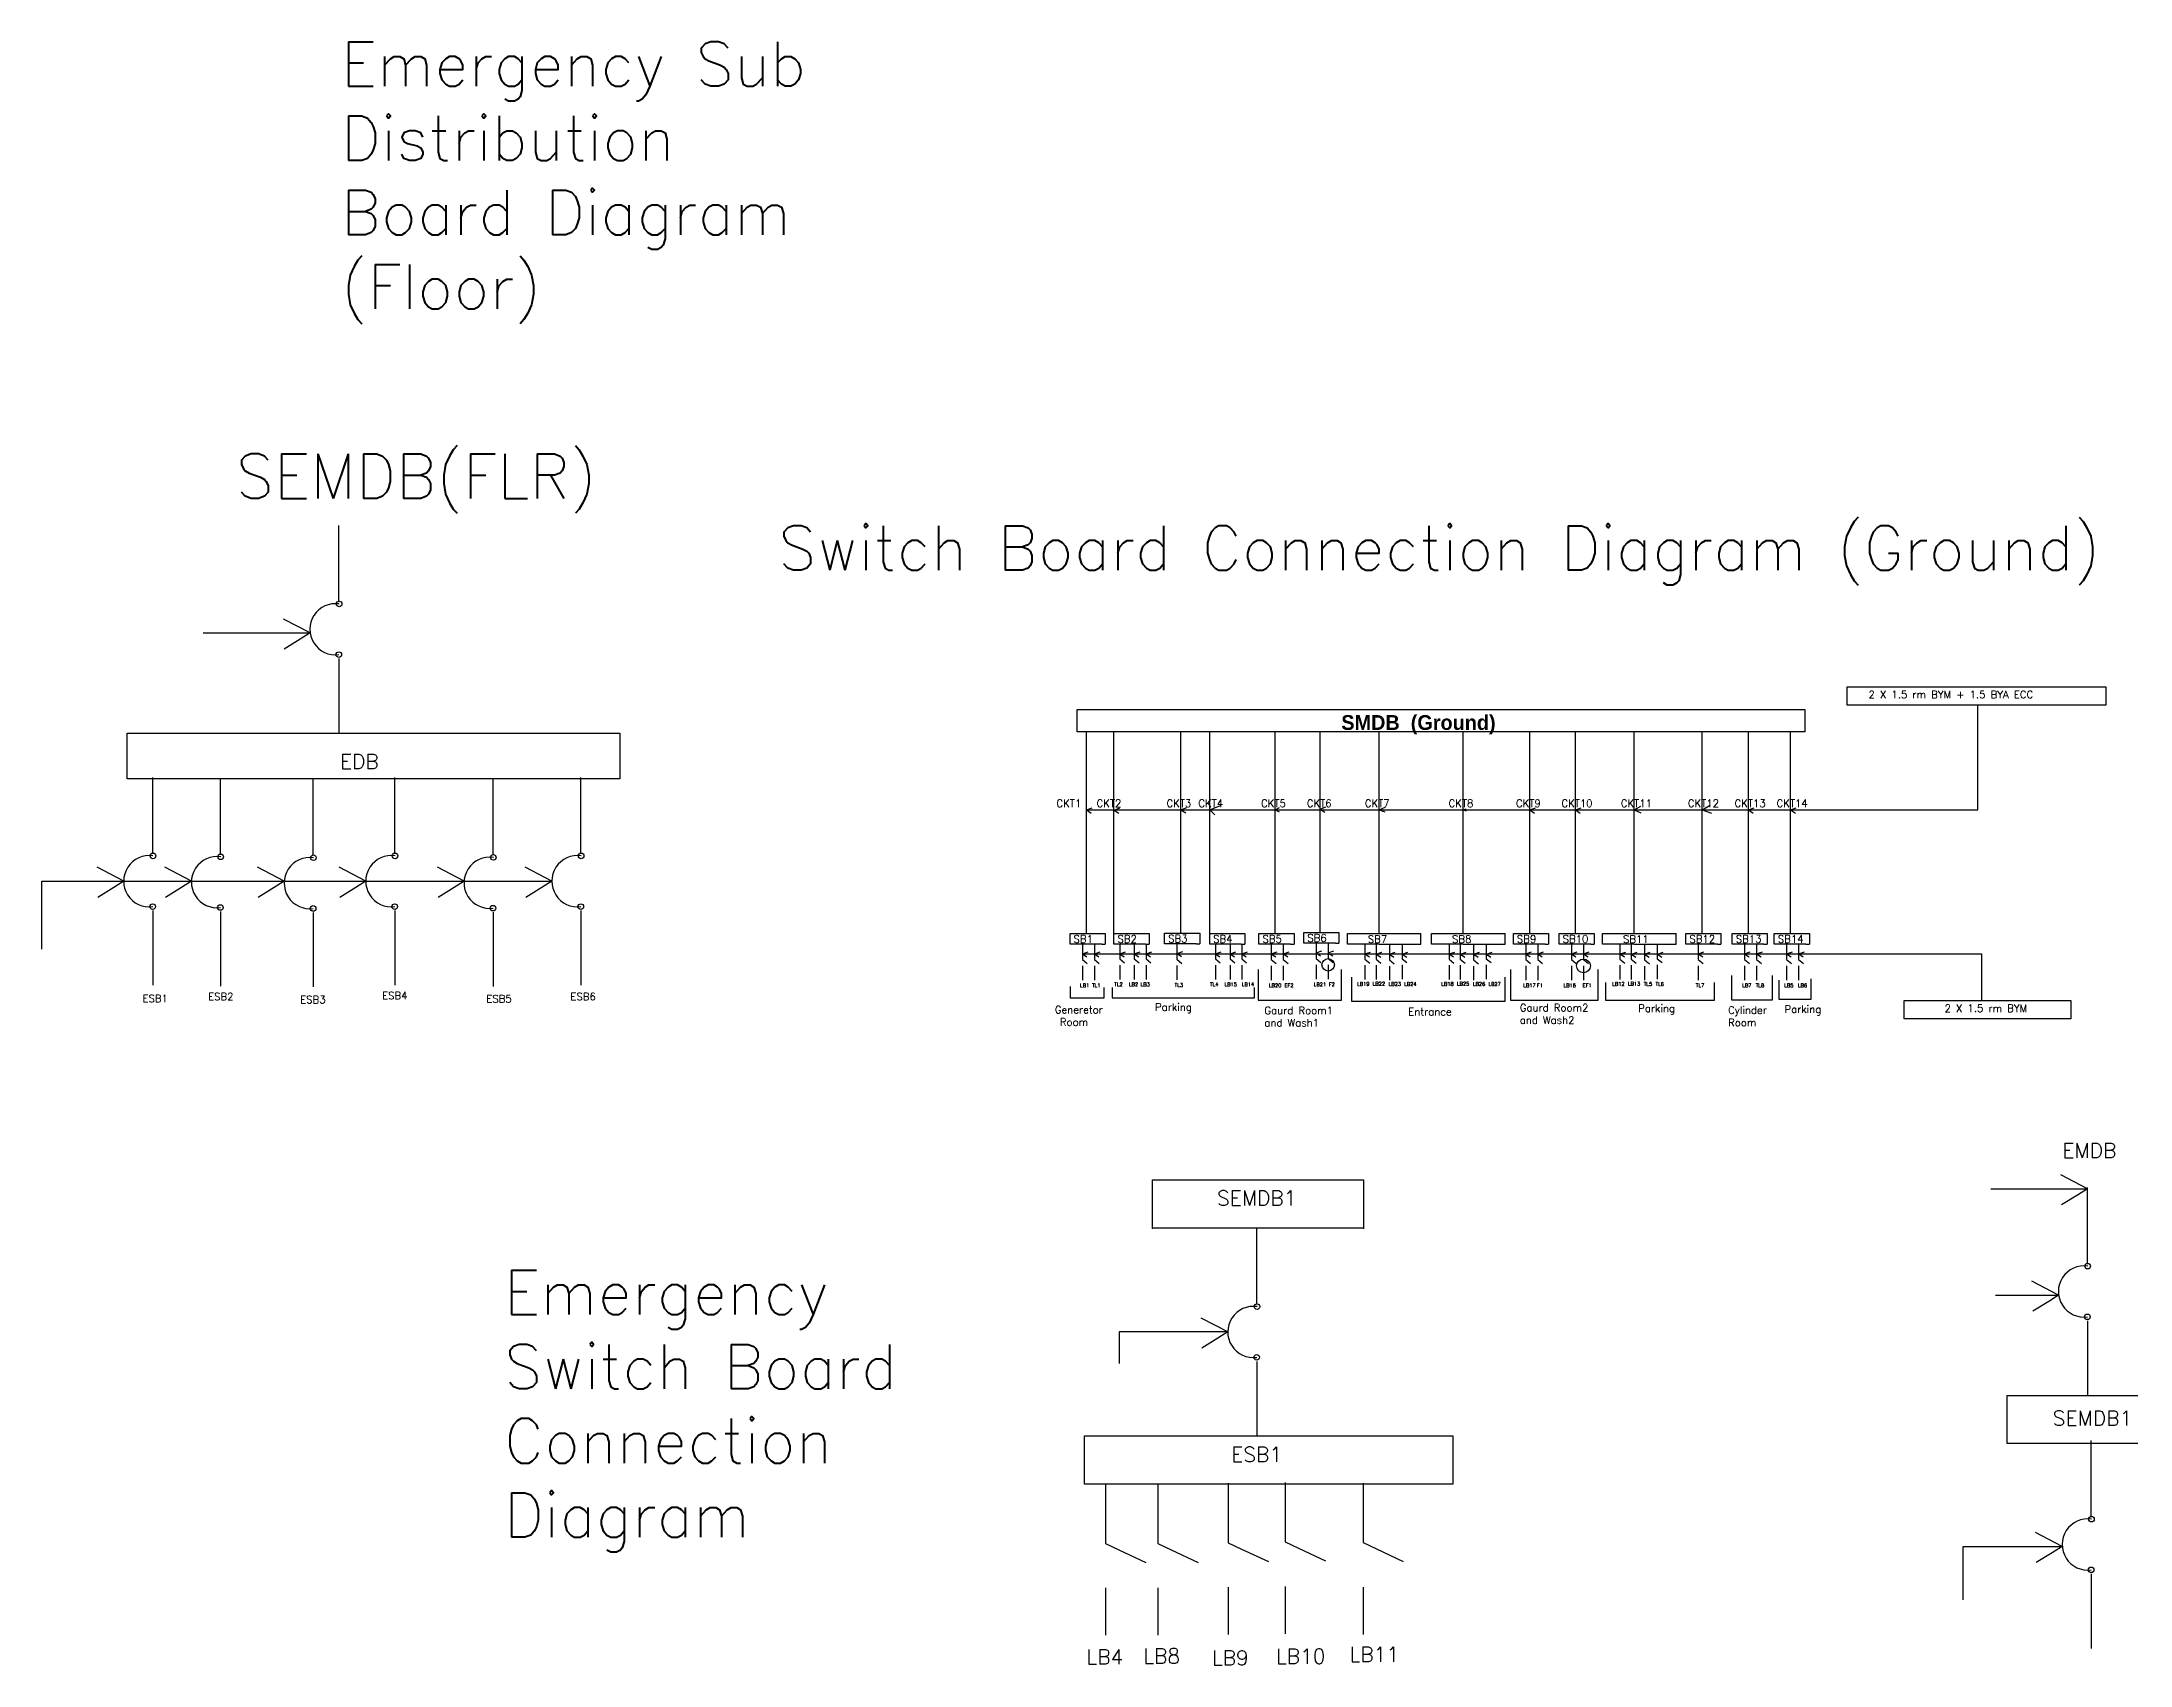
# Model space of a CAD drawing. Header units: inches. Extents: x -5358 to 9574, y -9596 to -60.
# Drawn here: x 2314 to 5692, y -2686 to -60 of the extents above; entities that cross this region are included whole.
import ezdxf

# ---------------------------------------------------------------- set-up
doc = ezdxf.new("R2010")
doc.units = ezdxf.units.IN
doc.header["$LTSCALE"] = 20
doc.header["$MEASUREMENT"] = 0
doc.layers.add('Sub Distribution Board', color=131, linetype='Continuous')
doc.layers.add('Switchboard', color=131, linetype='Continuous')
doc.styles.get("Standard").update_dxf_attribs({"font": 'simplex.shx', "height": 6})

# ---------------------------------------------------------------- blocks, each defined once
blk = doc.blocks.new('arc')
at = {"layer": 'Switchboard'}
for p, q in [((0, -122), (0, 0)), ((0, -215.5), (0, -336))]:
    blk.add_line(p, q, dxfattribs=at)
for centre in [(0.5, -127), (0, -209)]:
    blk.add_circle(centre, 4.5, dxfattribs=at)
blk.add_arc((-5.5, -168), 41.4, 81.6561, 277.6452, dxfattribs=at)
blk = doc.blocks.new('CB')
at = {"layer": 'Switchboard'}
for p, q in [((0, 0), (0, -48)), ((0, -48), (0, -96)), ((0, -96), (21.7, -106.3)), ((21.7, -106.3), (65.1, -126.7)), ((0, -168), (0, -172.5)), ((0, -172.5), (0, -244.5))]:
    blk.add_line(p, q, dxfattribs=at)
blk = doc.blocks.new('TICK')
at = {"layer": 'Switchboard'}
for p, q in [((0, 0), (-43.1, 22.5)), ((-16.1, -10), (-41.9, -26.1))]:
    blk.add_line(p, q, dxfattribs=at)
blk = doc.blocks.new('TICK2')
at = {"layer": 'Switchboard'}
blk.add_line((0, 0), (-16.1, -10), dxfattribs=at)
blk.add_blockref('TICK', (0, 0), dxfattribs=at)

msp = doc.modelspace()

# ---------------------------------------------------------------- linework, layer by layer
at = {"layer": 'Switchboard'}
for p, q in [((2575.4, -1016.5), (2748.5, -1016.5)), ((5446, -1302.3), (5446, -1133)), ((4004, -1279.9), (4004, -1176.5)), ((4048.6, -1185.2), (4048.6, -1176.5)), ((4157, -1279.4), (4157, -1176.5)), ((4203.4, -1185.2), (4203.4, -1176.5)), ((4309.5, -1279.9), (4309.5, -1176.5)), ((4382, -1278.3), (4382, -1176.5)), ((4477.3, -1318.1), (4477.3, -1176.5)), ((4613.5, -1318.1), (4613.5, -1176.5)), ((4721, -1279.9), (4721, -1176.5)), ((4795, -1279.9), (4795, -1176.5)), ((4890, -1318.1), (4890, -1176.5)), ((5000, -1279.9), (5000, -1176.5)), ((5075, -1279.9), (5075, -1176.5)), ((5143, -1279.9), (5143, -1176.5)), ((4048.6, -1279.9), (4048.6, -1185.2)), ((4203.4, -1279.9), (4203.4, -1185.2)), ((4004, -1318.1), (4004, -1279.9)), ((4048.6, -1318.1), (4048.6, -1279.9)), ((4157, -1317.7), (4157, -1279.4)), ((4203.4, -1318.1), (4203.4, -1279.9)), ((4309.5, -1318.1), (4309.5, -1279.9)), ((4382, -1316.6), (4382, -1278.3)), ((4721, -1318.1), (4721, -1279.9)), ((4795, -1318.1), (4795, -1279.9)), ((5000, -1318.1), (5000, -1279.9)), ((5075, -1318.1), (5075, -1279.9)), ((5143, -1318.1), (5143, -1279.9)), ((4004, -1302.7), (4013.2, -1299.2)), ((4004, -1302.3), (4757.2, -1302.3)), ((4004, -1302.7), (4011.7, -1307.9)), ((4048.9, -1302.9), (4058.1, -1299.3)), ((4048.9, -1302.9), (4056.7, -1308.1)), ((4157, -1302.3), (4166.2, -1298.7)), ((4157, -1302.3), (4164.7, -1307.4)), ((4203.4, -1302.3), (4221, -1295.5)), ((4203.4, -1302.3), (4211.8, -1310.7)), ((4309.5, -1302.3), (4316.5, -1299)), ((4309.5, -1302.3), (4316, -1305.5)), ((4382, -1301.2), (4391.2, -1297.6)), ((4382, -1301.2), (4389.7, -1306.4)), ((4382, -1361.4), (4382, -1316.6)), ((4477.3, -1302.3), (4487, -1298)), ((4477.3, -1302.3), (4486.5, -1305.5)), ((4613.5, -1302.3), (4618.5, -1301)), ((4613.5, -1302.3), (4618.5, -1304)), ((4721, -1302.7), (4730.2, -1299.2)), ((4721, -1302.7), (4728.7, -1307.9)), ((4757.2, -1302.3), (5201.5, -1302.3)), ((4795, -1302.7), (4804.2, -1299.2)), ((4795, -1302.7), (4802.7, -1307.9)), ((4890, -1302.3), (4901, -1296.5)), ((4890, -1302.3), (4901, -1307.5)), ((5000, -1302.3), (5013, -1295)), ((5000, -1302.3), (5015, -1308)), ((5075, -1302.7), (5084.2, -1299.2)), ((5075, -1302.7), (5082.7, -1307.9)), ((5143, -1302.7), (5152.2, -1299.2)), ((5143, -1302.7), (5150.7, -1307.9)), ((5201.5, -1302.3), (5446, -1302.3)), ((4004, -1362.9), (4004, -1318.1)), ((4048.6, -1362.9), (4048.6, -1318.1)), ((4157, -1362.4), (4157, -1317.7)), ((4203.4, -1362.9), (4203.4, -1318.1)), ((4309.5, -1362.9), (4309.5, -1318.1)), ((4477.3, -1362.9), (4477.3, -1318.1)), ((4613.5, -1362.9), (4613.5, -1318.1)), ((4721, -1362.9), (4721, -1318.1)), ((4795, -1362.9), (4795, -1318.1)), ((4890, -1362.9), (4890, -1318.1)), ((5000, -1362.9), (5000, -1318.1)), ((5075, -1362.9), (5075, -1318.1)), ((5143, -1362.9), (5143, -1318.1)), ((4004, -1401.5), (4004, -1362.9)), ((4048.6, -1401.5), (4048.6, -1362.9)), ((4157, -1401), (4157, -1362.4)), ((4203.4, -1401.5), (4203.4, -1362.9)), ((4309.5, -1401.5), (4309.5, -1362.9)), ((4382, -1400), (4382, -1361.4)), ((4477.3, -1401.5), (4477.3, -1362.9)), ((4613.5, -1401.5), (4613.5, -1362.9)), ((4721, -1401.5), (4721, -1362.9)), ((4795, -1401.5), (4795, -1362.9)), ((4890, -1401.5), (4890, -1362.9)), ((5000, -1401.5), (5000, -1362.9)), ((5075, -1401.5), (5075, -1362.9)), ((5143, -1401.5), (5143, -1362.9)), ((2314.4, -1429.5), (2314.4, -1418)), ((2314.4, -1418), (3139.4, -1418)), ((4004, -1502.4), (4004, -1401.5)), ((4048.6, -1502.4), (4048.6, -1401.5)), ((4048.6, -1410.4), (4048.6, -1410.4)), ((4157, -1502), (4157, -1401)), ((4203.4, -1502.4), (4203.4, -1401.5)), ((4309.5, -1502.4), (4309.5, -1401.5)), ((4382, -1500.9), (4382, -1400)), ((4477.3, -1502.4), (4477.3, -1401.5)), ((4613.5, -1502.4), (4613.5, -1401.5)), ((4721, -1502.4), (4721, -1401.5)), ((4795, -1502.4), (4795, -1401.5)), ((4890, -1502.4), (4890, -1401.5)), ((5000, -1502.4), (5000, -1401.5)), ((5075, -1502.4), (5075, -1401.5)), ((5143, -1502.4), (5143, -1401.5)), ((2314.4, -1528), (2314.4, -1429.5)), ((4028.8, -1502.4), (4034.3, -1502.4)), ((4028.8, -1519.9), (4034.3, -1519.9)), ((4034.3, -1502.4), (4034.3, -1519.9)), ((4058, -1519.2), (4058, -1543.5)), ((4081.5, -1519.2), (4081.5, -1543.5)), ((4099.8, -1502.4), (4105.3, -1502.4)), ((4099.8, -1519.9), (4105.3, -1519.9)), ((4100.5, -1519.2), (4100.5, -1543.5)), ((4105.3, -1502.4), (4105.3, -1519.9)), ((4150.5, -1520), (4150.5, -1544.3)), ((4181.8, -1502), (4187.3, -1502)), ((4181.8, -1519.5), (4187.3, -1519.5)), ((4187.3, -1502), (4187.3, -1519.5)), ((4212.7, -1519.2), (4212.7, -1543.5)), ((4236.3, -1519.2), (4236.3, -1543.5)), ((4254.6, -1502.4), (4260.1, -1502.4)), ((4254.6, -1519.9), (4260.1, -1519.9)), ((4255.3, -1519.2), (4255.3, -1543.5)), ((4260.1, -1502.4), (4260.1, -1519.9)), ((4334.3, -1502.4), (4339.8, -1502.4)), ((4334.3, -1519.9), (4339.8, -1519.9)), ((4339.8, -1502.4), (4339.8, -1519.9)), ((4375.5, -1519), (4375.5, -1543.2)), ((4395, -1519), (4395, -1543.2)), ((4406.8, -1500.9), (4412.3, -1500.9)), ((4406.8, -1518.4), (4412.3, -1518.4)), ((4412.3, -1500.9), (4412.3, -1518.4)), ((4454.4, -1519.6), (4454.4, -1543.8)), ((4472.5, -1519.6), (4472.5, -1543.8)), ((4477.3, -1502.4), (4502.4, -1502.4)), ((4477.3, -1519.9), (4502.4, -1519.9)), ((4502.4, -1502.4), (4545.2, -1502.4)), ((4502.4, -1519.9), (4545.2, -1519.9)), ((4514.5, -1519), (4514.5, -1543.3)), ((4545.2, -1519.9), (4545.2, -1502.4)), ((4590.5, -1519.6), (4590.5, -1543.8)), ((4608.7, -1519.6), (4608.7, -1543.8)), ((4613.5, -1502.4), (4638.5, -1502.4)), ((4613.5, -1519.9), (4638.5, -1519.9)), ((4638.5, -1502.4), (4681.4, -1502.4)), ((4638.5, -1519.9), (4681.4, -1519.9)), ((4650.6, -1519), (4650.6, -1543.3)), ((4681.4, -1519.9), (4681.4, -1502.4)), ((4745.8, -1502.4), (4751.3, -1502.4)), ((4745.8, -1519.9), (4751.3, -1519.9)), ((4751.3, -1502.4), (4751.3, -1519.9)), ((4819.8, -1502.4), (4825.3, -1502.4)), ((4819.8, -1519.9), (4825.3, -1519.9)), ((4825.3, -1502.4), (4825.3, -1519.9)), ((4867, -1519.6), (4867, -1543.8)), ((4885.2, -1519.6), (4885.2, -1543.8)), ((4890, -1502.4), (4915, -1502.4)), ((4890, -1519.9), (4915, -1519.9)), ((4915, -1502.4), (4957.9, -1502.4)), ((4915, -1519.9), (4957.9, -1519.9)), ((4927.1, -1519), (4927.1, -1543.3)), ((4957.9, -1519.9), (4957.9, -1502.4)), ((5024.8, -1502.4), (5030.3, -1502.4)), ((5024.8, -1519.9), (5030.3, -1519.9)), ((5030.3, -1502.4), (5030.3, -1519.9)), ((5099.8, -1502.4), (5105.3, -1502.4)), ((5099.8, -1519.9), (5105.3, -1519.9)), ((5105.3, -1502.4), (5105.3, -1519.9)), ((5167.8, -1502.4), (5173.3, -1502.4)), ((5167.8, -1519.9), (5173.3, -1519.9)), ((5173.3, -1502.4), (5173.3, -1519.9)), ((3997.5, -1520.5), (3997.5, -1544.8)), ((3997.5, -1535.3), (4006.7, -1532.2)), ((3997.5, -1535.3), (4004.8, -1540.2)), ((3997.5, -1535.3), (4788.6, -1535.3)), ((3997.5, -1544.8), (4005.4, -1551.2)), ((4017, -1520.5), (4017, -1544.8)), ((4017, -1535.3), (4026.2, -1532.2)), ((4017, -1535.3), (4024.3, -1540.2)), ((4017, -1544.8), (4024.9, -1551.2)), ((4058, -1535.3), (4067.2, -1532.3)), ((4058, -1535.3), (4065.3, -1540.3)), ((4058, -1543.5), (4065.8, -1550)), ((4058, -1553.6), (4058, -1576.7)), ((4081.5, -1535.3), (4090.8, -1532.3)), ((4081.5, -1535.3), (4088.8, -1540.3)), ((4081.5, -1543.5), (4089.4, -1550)), ((4081.5, -1553.6), (4081.5, -1576.7)), ((4100.5, -1535.3), (4109.8, -1532.3)), ((4100.5, -1535.3), (4107.8, -1540.3)), ((4100.5, -1543.5), (4108.4, -1550)), ((4100.5, -1553.6), (4100.5, -1576.7)), ((4150.5, -1544.3), (4158.4, -1550.8)), ((4150.6, -1534.9), (4159.8, -1531.8)), ((4150.6, -1534.9), (4157.8, -1539.8)), ((4212.7, -1543.5), (4220.6, -1550)), ((4212.7, -1553.6), (4212.7, -1576.7)), ((4212.8, -1535.3), (4222, -1532.3)), ((4212.8, -1535.3), (4220, -1540.3)), ((4236.3, -1535.3), (4245.5, -1532.3)), ((4236.3, -1535.3), (4243.6, -1540.3)), ((4236.3, -1543.5), (4244.1, -1550)), ((4236.3, -1553.6), (4236.3, -1576.7)), ((4255.3, -1535.3), (4264.5, -1532.3)), ((4255.3, -1535.3), (4262.6, -1540.3)), ((4255.3, -1543.5), (4263.1, -1550)), ((4255.3, -1553.6), (4255.3, -1576.7)), ((4303, -1520.5), (4303, -1544.8)), ((4303, -1544.8), (4310.9, -1551.2)), ((4303.1, -1535.3), (4312.3, -1532.2)), ((4303.1, -1535.3), (4310.3, -1540.2)), ((4322.5, -1520.5), (4322.5, -1544.8)), ((4322.5, -1544.8), (4330.4, -1551.2)), ((4322.6, -1535.3), (4331.8, -1532.2)), ((4322.6, -1535.3), (4329.9, -1540.2)), ((4375.5, -1543.2), (4383.4, -1549.7)), ((4375.5, -1553.3), (4375.5, -1576.5)), ((4375.6, -1533.8), (4384.8, -1530.7)), ((4375.6, -1533.8), (4382.8, -1538.7)), ((4395, -1543.2), (4402.9, -1549.7)), ((4395, -1553.3), (4395, -1576.5)), ((4395.1, -1533.8), (4404.3, -1530.7)), ((4395.1, -1533.8), (4402.4, -1538.7)), ((4454.4, -1535.6), (4463.6, -1532.5)), ((4454.4, -1535.6), (4461.7, -1540.5)), ((4454.4, -1543.8), (4462.2, -1550.3)), ((4472.5, -1543.8), (4480.4, -1550.3)), ((4472.8, -1535.9), (4482, -1532.8)), ((4472.8, -1535.9), (4480.1, -1540.8)), ((4494.1, -1520.7), (4494.1, -1545)), ((4494.1, -1545), (4501.9, -1551.4)), ((4494.2, -1535.9), (4503.5, -1532.8)), ((4494.2, -1535.9), (4501.5, -1540.8)), ((4514.5, -1543.3), (4522.3, -1549.7)), ((4514.5, -1553.4), (4514.5, -1576.5)), ((4514.9, -1535.9), (4524.1, -1532.8)), ((4514.9, -1535.9), (4522.1, -1540.8)), ((4590.5, -1543.8), (4598.4, -1550.3)), ((4590.6, -1535.6), (4599.8, -1532.5)), ((4590.6, -1535.6), (4597.8, -1540.5)), ((4608.7, -1543.8), (4616.5, -1550.3)), ((4609, -1535.9), (4618.2, -1532.8)), ((4609, -1535.9), (4616.3, -1540.8)), ((4630.2, -1520.7), (4630.2, -1545)), ((4630.2, -1545), (4638.1, -1551.4)), ((4630.4, -1535.9), (4639.6, -1532.8)), ((4630.4, -1535.9), (4637.7, -1540.8)), ((4650.6, -1543.3), (4658.5, -1549.7)), ((4650.6, -1553.4), (4650.6, -1576.5)), ((4651, -1535.9), (4660.2, -1532.8)), ((4651, -1535.9), (4658.3, -1540.8)), ((4714.5, -1520.5), (4714.5, -1544.8)), ((4714.5, -1544.8), (4722.4, -1551.2)), ((4714.6, -1535.3), (4723.8, -1532.2)), ((4714.6, -1535.3), (4721.8, -1540.2)), ((4734, -1520.5), (4734, -1544.8)), ((4734, -1544.8), (4741.9, -1551.2)), ((4734.1, -1535.3), (4743.3, -1532.2)), ((4734.1, -1535.3), (4741.4, -1540.2)), ((4788.5, -1520.5), (4788.5, -1544.8)), ((4788.5, -1544.8), (4796.4, -1551.2)), ((4788.6, -1535.3), (4797.8, -1532.2)), ((4788.6, -1535.3), (4795.8, -1540.2)), ((4788.6, -1535.3), (5232.9, -1535.3)), ((4808, -1520.5), (4808, -1544.8)), ((4808, -1544.8), (4815.9, -1551.2)), ((4808.1, -1535.3), (4817.3, -1532.2)), ((4808.1, -1535.3), (4815.4, -1540.2)), ((4867, -1543.8), (4874.9, -1550.3)), ((4867.1, -1535.6), (4876.3, -1532.5)), ((4867.1, -1535.6), (4874.3, -1540.5)), ((4885.2, -1543.8), (4893, -1550.3)), ((4885.5, -1535.9), (4894.7, -1532.8)), ((4885.5, -1535.9), (4892.8, -1540.8)), ((4906.7, -1520.7), (4906.7, -1545)), ((4906.7, -1545), (4914.6, -1551.4)), ((4906.9, -1535.9), (4916.1, -1532.8)), ((4906.9, -1535.9), (4914.2, -1540.8)), ((4927.1, -1543.3), (4935, -1549.7)), ((4927.1, -1553.4), (4927.1, -1576.5)), ((4927.5, -1535.9), (4936.7, -1532.8)), ((4927.5, -1535.9), (4934.8, -1540.8)), ((4993.5, -1520.5), (4993.5, -1544.8)), ((4993.5, -1544.8), (5001.4, -1551.2)), ((4993.6, -1535.3), (5002.8, -1532.2)), ((4993.6, -1535.3), (5000.8, -1540.2)), ((5068.5, -1520.5), (5068.5, -1544.8)), ((5068.5, -1544.8), (5076.4, -1551.2)), ((5068.6, -1535.3), (5077.8, -1532.2)), ((5068.6, -1535.3), (5075.8, -1540.2)), ((5088, -1520.5), (5088, -1544.8)), ((5088, -1544.8), (5095.9, -1551.2)), ((5088.1, -1535.3), (5097.3, -1532.2)), ((5088.1, -1535.3), (5095.4, -1540.2)), ((5136.5, -1520.5), (5136.5, -1544.8)), ((5136.5, -1544.8), (5144.4, -1551.2)), ((5136.6, -1535.3), (5145.8, -1532.2)), ((5136.6, -1535.3), (5143.8, -1540.2)), ((5156, -1520.5), (5156, -1544.8)), ((5156, -1544.8), (5163.9, -1551.2)), ((5156.1, -1535.3), (5165.3, -1532.2)), ((5156.1, -1535.3), (5163.4, -1540.2)), ((5232.9, -1535.3), (5452, -1535.3)), ((5452, -1535.3), (5452, -1611)), ((3997.5, -1554.9), (3997.5, -1578)), ((4017, -1554.9), (4017, -1578)), ((4150.5, -1554.4), (4150.5, -1577.5)), ((4282, -1560.5), (4282, -1610.5)), ((4303, -1554.9), (4303, -1578)), ((4322.5, -1554.9), (4322.5, -1578)), ((4416.5, -1610.5), (4416.5, -1560.5)), ((4433, -1573), (4433, -1612)), ((4454.4, -1553.9), (4454.4, -1577.1)), ((4472.5, -1553.9), (4472.5, -1577.1)), ((4494.1, -1555.1), (4494.1, -1578.2)), ((4590.5, -1553.9), (4590.5, -1577.1)), ((4608.7, -1553.9), (4608.7, -1577.1)), ((4630.2, -1555.1), (4630.2, -1578.2)), ((4681.5, -1612), (4681.5, -1573)), ((4690, -1560.5), (4690, -1610.5)), ((4714.5, -1554.9), (4714.5, -1578)), ((4734, -1554.9), (4734, -1578)), ((4788.5, -1554.9), (4788.5, -1578)), ((4808, -1554.9), (4808, -1578)), ((4832, -1610.5), (4832, -1560.5)), ((4843.5, -1582), (4843.5, -1610.5)), ((4867, -1553.9), (4867, -1577.1)), ((4885.2, -1553.9), (4885.2, -1577.1)), ((4906.7, -1555.1), (4906.7, -1578.2)), ((4993.5, -1554.9), (4993.5, -1578)), ((5020, -1610.5), (5020, -1582)), ((5047.5, -1570.5), (5047.5, -1610)), ((5068.5, -1554.9), (5068.5, -1578)), ((5088, -1554.9), (5088, -1578)), ((5113.5, -1610), (5113.5, -1570.5)), ((5124, -1578), (5124, -1609)), ((5136.5, -1554.9), (5136.5, -1578)), ((5156, -1554.9), (5156, -1578)), ((5176.5, -1609), (5176.5, -1576)), ((5176.5, -1576), (5176.5, -1576)), ((3978, -1588), (3978, -1606.5)), ((3978, -1606.5), (4032.5, -1606.5)), ((4032.5, -1606.5), (4032.5, -1590)), ((4045.5, -1590), (4045.5, -1606.5)), ((4045.5, -1606.5), (4276, -1606.5)), ((4276, -1606.5), (4276, -1590)), ((4276, -1606.5), (4276, -1606.5)), ((4282, -1610.5), (4416.5, -1610.5)), ((4433, -1612), (4681.5, -1612)), ((4690, -1610.5), (4832, -1610.5)), ((4843.5, -1610.5), (5020, -1610.5)), ((5047.5, -1610), (5113.5, -1610)), ((5124, -1609), (5176.5, -1609)), ((5467, -1915.5), (5623, -1915.5)), ((5474.5, -2087.5), (5576.5, -2087.5)), ((4232.6, -2147), (4057, -2147)), ((4057, -2147), (4057, -2198)), ((5422, -2580), (5422, -2494)), ((5422, -2494), (5582.3, -2494))]:
    msp.add_line(p, q, dxfattribs=at)
for points in [[(5234.5, -1103.5), (5653, -1103.5), (5653, -1133), (5234.5, -1133)], [(3989, -1140.5), (5166, -1140.5), (5166, -1176.5), (3989, -1176.5)], [(2452.4, -1178.5), (3249.4, -1178.5), (3249.4, -1252.5), (2452.4, -1252.5)], [(5326.5, -1611), (5596, -1611), (5596, -1640.5), (5326.5, -1640.5)], [(4111, -1901), (4452, -1901), (4452, -1979), (4111, -1979)], [(5493.5, -2250), (5776, -2250), (5776, -2327.5), (5493.5, -2327.5)], [(4001, -2315), (4596.5, -2315), (4596.5, -2393), (4001, -2393)]]:
    msp.add_lwpolyline(points, close=True, dxfattribs=at)
for points in [[(4028.8, -1519.9), (3977.6, -1519.9), (3977.6, -1502.4), (4028.8, -1502.4)], [(4099.8, -1519.9), (4048.6, -1519.9), (4048.6, -1502.4), (4099.8, -1502.4)], [(4181.8, -1519.5), (4130.6, -1519.5), (4130.6, -1502), (4181.8, -1502)], [(4254.6, -1519.9), (4203.4, -1519.9), (4203.4, -1502.4), (4254.6, -1502.4)], [(4334.3, -1519.9), (4283.1, -1519.9), (4283.1, -1502.4), (4334.3, -1502.4)], [(4406.8, -1518.4), (4355.6, -1518.4), (4355.6, -1500.9), (4406.8, -1500.9)], [(4477.3, -1519.9), (4426.2, -1519.9), (4426.2, -1502.4), (4477.3, -1502.4)], [(4613.5, -1519.9), (4562.3, -1519.9), (4562.3, -1502.4), (4613.5, -1502.4)], [(4745.8, -1519.9), (4694.6, -1519.9), (4694.6, -1502.4), (4745.8, -1502.4)], [(4819.8, -1519.9), (4768.6, -1519.9), (4768.6, -1502.4), (4819.8, -1502.4)], [(4890, -1519.9), (4838.8, -1519.9), (4838.8, -1502.4), (4890, -1502.4)], [(5024.8, -1519.9), (4973.6, -1519.9), (4973.6, -1502.4), (5024.8, -1502.4)], [(5099.8, -1519.9), (5048.6, -1519.9), (5048.6, -1502.4), (5099.8, -1502.4)], [(5167.8, -1519.9), (5116.6, -1519.9), (5116.6, -1502.4), (5167.8, -1502.4)]]:
    msp.add_lwpolyline(points, dxfattribs=at)
for centre, radius in [((4395, -1553.3), 10.1), ((4808, -1554.9), 11.1)]:
    msp.add_circle(centre, radius, dxfattribs=at)
for p in [(4111, -1979), (4111, -1979), (4452, -1979), (4452, -1979)]:
    msp.add_point(p, dxfattribs=at)

# ---------------------------------------------------------------- block references
for name, p in [('arc', (2794.9, -842.5)), ('TICK2', (2748.5, -1016.5)), ('arc', (2493.8, -1250)), ('arc', (2603.3, -1251.5)), ('arc', (2753.3, -1253)), ('arc', (2885.3, -1250)), ('arc', (3044.3, -1252.5)), ('arc', (3186.3, -1250)), ('TICK2', (2446.9, -1418)), ('TICK2', (2556.4, -1418)), ('TICK2', (2706.5, -1418)), ('TICK2', (2838.4, -1418)), ('TICK2', (2997.5, -1418)), ('TICK2', (3139.4, -1418)), ('arc', (5623, -1913.5)), ('TICK2', (5623, -1915.5)), ('arc', (4279.5, -1979)), ('TICK2', (5576.5, -2087.5)), ('TICK2', (4232.6, -2147)), ('arc', (5629.1, -2322.7)), ('CB', (4035, -2393)), ('CB', (4119.5, -2393)), ('CB', (4233.4, -2391.8)), ('CB', (4325.6, -2390.6)), ('CB', (4451.5, -2391.7)), ('TICK2', (5582.3, -2494))]:
    msp.add_blockref(name, p, dxfattribs=at)

# ---------------------------------------------------------------- texts
at = {"layer": 'Sub Distribution Board', "insert": (4416.3, -1109.3), "char_height": 24, "width": 1245.666, "attachment_point": 1}
msp.add_mtext('{\\fSitka Display Semibold|b0|i0|c0|p2;\\PSMDB  (Ground)}', dxfattribs=at)
at = {"layer": 'Switchboard', "attachment_point": 1}
for s, insert, char_height, width in [('Emergency Sub Distribution Board Diagram (Floor)', (2798, -60.3), 72, 891.911), ('SEMDB(FLR)', (2628.2, -726.9), 72, 70.235), ('\\pt1800;Switch Board Connection Diagram (Ground)', (3505.5, -843), 72, 2800.785), ('2 X 1.5 rm BYM + 1.5 BYA ECC', (5269, -1110), 12, 345.019), ('EDB', (2796.6, -1212.4), 24, 44.121), ('CKT1', (3955.5, -1286), 12, 58.235), ('CKT2', (4020.5, -1286), 12, 58.235), ('CKT3', (4133.5, -1286), 12, 58.235), ('CKT4', (4185, -1286), 12, 58.235), ('CKT5', (4286.5, -1286), 12, 58.235), ('CKT6', (4360.5, -1286), 12, 58.235), ('CKT7', (4454.3, -1286), 12, 58.235), ('CKT8', (4589.8, -1286), 12, 58.235), ('CKT9', (4698.8, -1286), 12, 58.235), ('CKT10', (4772.3, -1286), 12, 58.235), ('CKT11', (4868.3, -1286), 12, 58.235), ('CKT12', (4976.8, -1286), 12, 58.235), ('CKT13', (5052.3, -1286), 12, 58.235), ('CKT14', (5120.3, -1286), 12, 58.235), ('SB1', (3983.2, -1505.4), 12, 44.121), ('SB2', (4054.3, -1505.4), 12, 44.121), ('SB3', (4136.3, -1504.9), 12, 44.121), ('SB4', (4209, -1505.4), 12, 44.121), ('SB5', (4288.8, -1505.4), 12, 44.121), ('SB6', (4361.3, -1503.8), 12, 44.121), ('SB7', (4459.2, -1505.7), 12, 44.121), ('SB8', (4595.4, -1505.7), 12, 44.121), ('SB9', (4700.3, -1505.4), 12, 44.121), ('SB10', (4774.3, -1505.4), 12, 44.121), ('SB11', (4871.9, -1505.7), 12, 44.121), ('SB12', (4979.3, -1505.4), 12, 44.121), ('SB13', (5054.3, -1505.4), 12, 44.121), ('SB14', (5122.3, -1505.4), 12, 44.121), ('LB1', (3993.7, -1583.4), 6, 17.751), ('TL1', (4013.2, -1583.4), 6, 17.751), ('TL2', (4049.1, -1581.8), 6, 17.751), ('LB2', (4072.7, -1581.8), 6, 17.751), ('LB3', (4091.7, -1581.8), 6, 17.751), ('TL3', (4146.7, -1582.9), 6, 17.751), ('TL4', (4203.9, -1581.8), 6, 17.751), ('LB15', (4227.4, -1581.8), 6, 17.751), ('LB14', (4255.3, -1581.8), 6, 17.751), ('LB20', (4299.2, -1583.4), 6, 17.751), ('EF2', (4324.5, -1583.4), 6, 17.751), ('LB21', (4371.7, -1581.9), 6, 17.751), ('F2', (4396, -1581.9), 6, 17.751), ('LB19', (4441.8, -1581.1), 6, 17.751), ('LB22', (4467, -1580.9), 6, 17.751), ('LB23', (4492.8, -1581.1), 6, 17.751), ('LB24', (4518, -1581.4), 6, 17.751), ('LB18', (4578, -1581.1), 6, 17.751), ('LB25', (4603.2, -1580.9), 6, 17.751), ('LB26', (4629, -1581.1), 6, 17.751), ('LB27', (4654.2, -1581.4), 6, 17.751), ('LB17', (4710.7, -1583.4), 6, 17.751), ('F1', (4732.7, -1583.4), 6, 17.751), ('LB16', (4775.7, -1583.4), 6, 17.751), ('EF1', (4806.7, -1583.4), 6, 17.751), ('LB12', (4854.5, -1581.1), 6, 17.751), ('LB13', (4879.7, -1580.9), 6, 17.751), ('TL5', (4905.5, -1581.1), 6, 17.751), ('TL6', (4924.5, -1581.4), 6, 17.751), ('TL7', (4989.7, -1583.4), 6, 17.751), ('LB7', (5064.7, -1583.4), 6, 17.751), ('TL8', (5086.7, -1583.4), 6, 17.751), ('LB5', (5132.7, -1583.4), 6, 17.751), ('LB6', (5154.7, -1583.4), 6, 17.751), ('ESB1', (2477.2, -1601.5), 12, 70.235), ('ESB2', (2583.4, -1598.5), 12, 70.235), ('ESB3', (2732.4, -1603.5), 12, 70.235), ('ESB4', (2864.9, -1597), 12, 70.235), ('ESB5', (3033.4, -1602), 12, 70.235), ('ESB6', (3169.4, -1598.5), 12, 70.235), ('Generetor\\P Room', (3952.9, -1619.7), 12, 70.235), ('Parking', (4115, -1615.5), 12, 58.235), ('Gaurd Room1\\Pand Wash1', (4291.9, -1620.9), 12, 124.997), ('Gaurd Room2\\Pand Wash2', (4705, -1616.5), 12, 124.997), ('Parking', (4896.5, -1617.5), 12, 58.235), ('Cylinder Room', (5041.9, -1620.5), 12, 70.235), ('Parking', (5133, -1619), 12, 58.235), ('2 X 1.5 rm BYM', (5392, -1617.5), 12, 166.601), ('Entrance', (4524.5, -1623), 12, 58.235), ('EMDB', (5582.5, -1841.5), 24, 229.5), ('SEMDB1', (4215.3, -1918.4), 24, 229.5), ('Emergency Switch Board Connection Diagram', (3062, -2047), 72, 796), ('SEMDB1', (5567, -2274.5), 24, 229.5), ('ESB1', (4238.2, -2333), 24, 229.5), ('LB4', (4004, -2660.5), 24, 366), ('LB8', (4096, -2659), 24, 366), ('LB9', (4207, -2662), 24, 366), ('LB10', (4310.5, -2659.5), 24, 366), ('LB11', (4429.5, -2656.5), 24, 366)]:
    msp.add_mtext(s, dxfattribs=dict(at, insert=insert, char_height=char_height, width=width))

doc.saveas('drawing.dxf')
